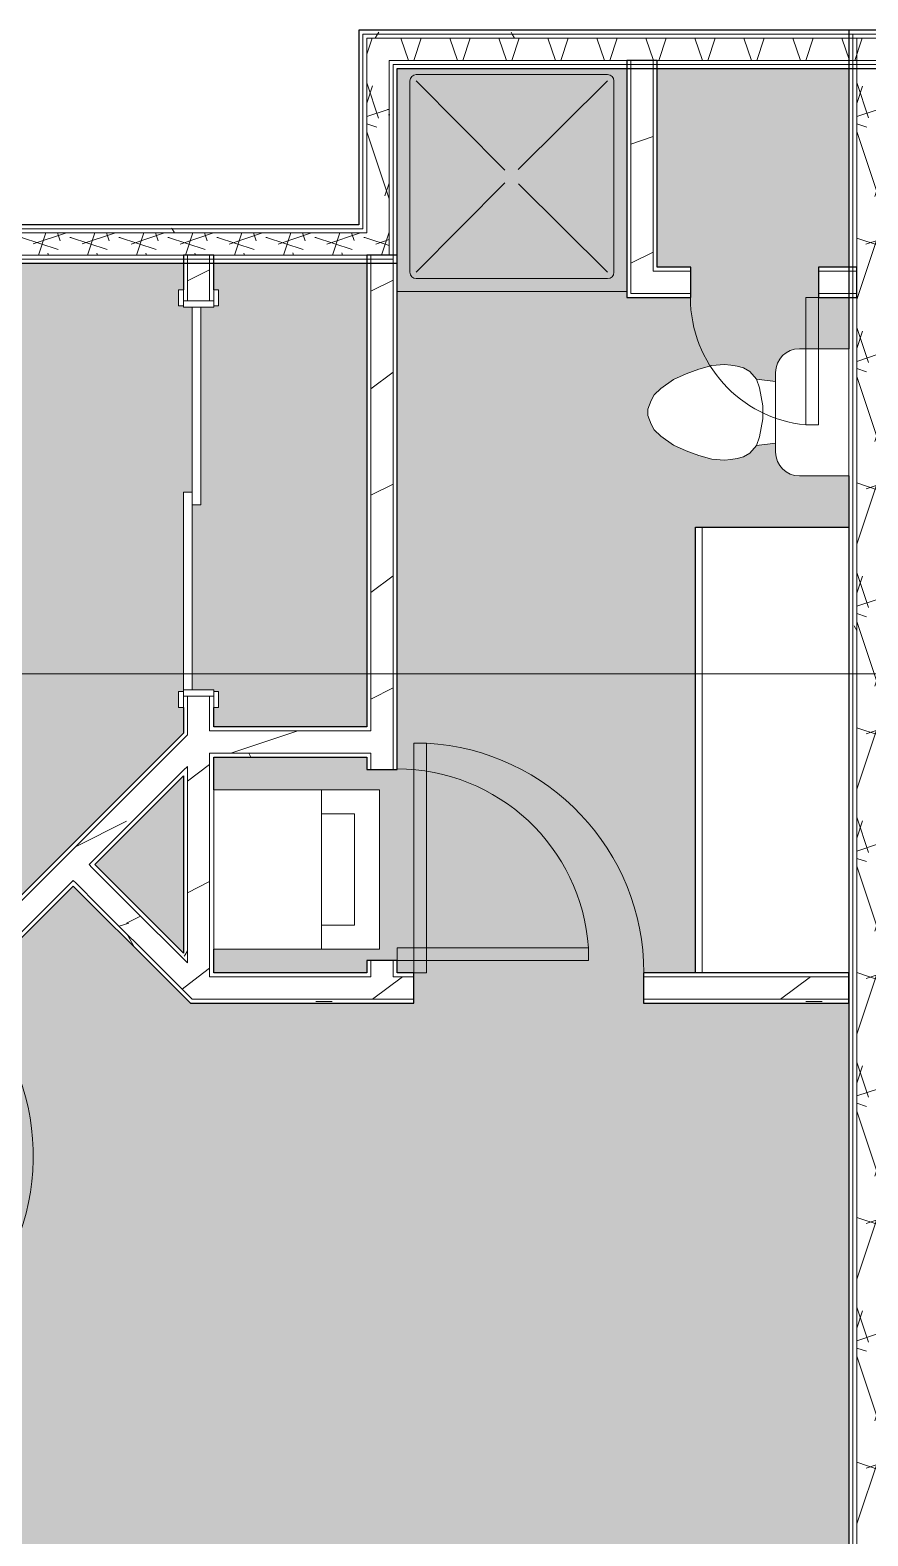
# Model space of a CAD drawing. Header units: inches. Extents: x -4830 to -235, y 9551 to 12852.
# Drawn here: x -3470 to -3338.7, y 10146 to 10382.1 of the extents above; entities that cross this region are included whole.
import ezdxf

# ---------------------------------------------------------------- set-up
doc = ezdxf.new("R2010")
doc.units = ezdxf.units.IN
doc.header["$MEASUREMENT"] = 0
for name, color, linetype, lineweight in [('0-1', 7, 'Continuous', 5), ('0-2', 7, 'Continuous', 9), ('A-AREA-PATT-2', 254, 'Continuous', 9), ('A-DOOR-1', 7, 'Continuous', 9), ('A-DOOR-2', 50, 'Continuous', 13), ('A-DOOR-FRAM-1', 50, 'Continuous', 13), ('A-WALL-1', 250, 'Continuous', 25), ('A-WALL-2', 7, 'Continuous', 9), ('A-WALL-PATT-1', 7, 'Continuous', 9), ('A-WALL-PATT-2', 8, 'Continuous', 9), ('A-WALL-PATT-3', 253, 'Continuous', 9), ('G-ANNO-SYMB-2', 111, 'Continuous', 9), ('I-WALL-1', 250, 'Continuous', 25), ('P-SANR-FIXT-1', 7, 'Continuous', 9), ('Q-CASE-1', 250, 'Continuous', 25), ('Q-CASE-2', 7, 'Continuous', 9)]:
    doc.layers.add(name, color=color, linetype=linetype, lineweight=lineweight)
pattern_1 = [(0, (0, 0), (61.44, 15.36), [2.534, -43.546, 2.534, -43.546, -245.76]), (0, (0, 0), (61.44, 15.36), [-92.16, 2.534, -89.626, 2.534, -43.546, -107.52]), (0, (0, 0), (61.44, 15.36), [-230.4, 2.534, -28.186, 2.534, -74.266]), (120, (23.04, 7.68), (-44.02215, 45.5286), [2.534, -43.546, 2.534, -43.546, -245.76]), (120, (23.04, 7.68), (-44.02215, 45.5286), [-92.16, 2.534, -89.626, 2.534, -43.546, -107.52]), (120, (23.04, 7.68), (-44.02215, 45.5286), [-230.4, 2.534, -28.186, 2.534, -74.266]), (240, (30.72, 38.4), (-17.41785, -60.8886), [2.534, -43.546, 2.534, -43.546, -245.76]), (240, (30.72, 38.4), (-17.41785, -60.8886), [-92.16, 2.534, -89.626, 2.534, -43.546, -107.52]), (240, (30.72, 38.4), (-17.41785, -60.8886), [-230.4, 2.534, -28.186, 2.534, -74.266])]
pattern_2 = [(216.87, (12.795, 31.987), (95.9612857, 63.9749714), [15.994, -143.942]), (206.565, (31.987, 22.391), (-31.986981, -31.986924), [35.763, -35.763]), (198.435, (31.987, 6.397), (-63.974746, -31.987128), [20.231, -80.922])]
pattern_3 = [(161.57, (0.96, 0.96), (-7.6802237, -0.0009796), [0, -54.643, 6.067, 0]), (18.43, (-0.96, 0.96), (-7.6802237, 0.0009796), [0, -54.643, 6.067, 0]), (108.43, (0.96, 0.96), (3.8382953, -19.2013653), [18.211, -42.499]), (71.57, (-0.96, 0.96), (3.8382953, 19.2013653), [18.211, -42.499])]

# ---------------------------------------------------------------- blocks, each defined once
blk = doc.blocks.new('Single-Flush - 36_ x 84_-1372824-FLOOR PLAN - 3RD FLOOR')
at = {"layer": 'A-DOOR-1'}
blk.add_arc((18, -2.38), 36.07, 180, 266.8211, dxfattribs=at)
at = {"layer": 'A-DOOR-2'}
for p, q in [((16, -2.38), (16, -38.39)), ((18, -2.38), (16, -2.38)), ((18, -2.38), (18, -38.39)), ((18, -38.39), (16, -38.39))]:
    blk.add_line(p, q, dxfattribs=at)
blk = doc.blocks.new('Toilet-Domestic-3D - Toilet-Domestic-3D-1372870-FLOOR PLAN - 3RD FLOOR')
at = {"layer": 'P-SANR-FIXT-1'}
for p, q in [((-1.87, 11.5), (-0.5, 12)), ((-0.5, 12), (0.5, 12)), ((0.5, 12), (1.87, 11.5)), ((-5.13, 8), (-3.74, 10)), ((-3.74, 10), (-2.74, 11)), ((-2.74, 11), (-1.87, 11.5)), ((1.87, 11.5), (2.74, 11)), ((2.74, 11), (3.74, 10)), ((3.74, 10), (5.13, 8)), ((-6.06, 6), (-5.13, 8)), ((5.13, 8), (6.06, 6)), ((-6.79, 4), (-6.06, 6)), ((6.06, 6), (6.79, 4)), ((-7.33, 1.99), (-6.79, 4)), ((6.79, 4), (7.33, 1.99)), ((-7.5, 0), (-7.33, 1.99)), ((7.33, 1.99), (7.5, 0)), ((-7.41, -1), (-7.5, 0)), ((-7.24, -2), (-7.41, -1)), ((-6.97, -3), (-7.24, -2)), ((7.24, -2), (6.97, -3)), ((7.41, -1), (7.24, -2)), ((7.5, 0), (7.41, -1)), ((-6.4, -4), (-6.97, -3)), ((-5.21, -5), (-6.4, -4)), ((6.4, -4), (5.21, -5)), ((6.97, -3), (6.4, -4)), ((-3.84, -5.5), (-5.21, -5)), ((-4.86, -8.02), (-5.21, -5)), ((-1, -6), (-3.84, -5.5)), ((1, -6), (-1, -6)), ((3.84, -5.5), (1, -6)), ((5.21, -5), (3.84, -5.5)), ((4.86, -8.02), (5.21, -5)), ((6.25, -8.02), (-6.25, -8.02)), ((-9.98, -11.75), (-9.98, -19.48)), ((9.98, -19.48), (9.98, -11.75)), ((-9.98, -19.48), (9.98, -19.48))]:
    blk.add_line(p, q, dxfattribs=at)
for centre, start, end in [((-6.25, -11.75), 90, 180), ((6.25, -11.75), 0, 90)]:
    blk.add_arc(centre, 3.73, start, end, dxfattribs=at)
blk = doc.blocks.new('OD_CW_Base Cabinet - OD_CW_Base Cabinet-1869393-FLOOR PLAN - 3RD FLOOR')
at = {"layer": 'Q-CASE-1'}
for p, q in [((0.74, -24), (0.74, 0)), ((0.74, 0), (70.66, 0)), ((70.66, 0), (70.66, -24)), ((70.66, -24), (0.74, -24))]:
    blk.add_line(p, q, dxfattribs=at)
at = {"layer": 'Q-CASE-2'}
for p, q in [((0.74, -1), (0.74, 0)), ((0.74, 0), (70.66, 0)), ((70.66, -1), (0.74, -1)), ((0.74, -24), (0.74, -1)), ((0.74, -1), (70.66, -1)), ((70.66, 0), (70.66, -1)), ((70.66, -1), (70.66, -24)), ((70.66, -24), (0.74, -24))]:
    blk.add_line(p, q, dxfattribs=at)
blk = doc.blocks.new('Shower Base-3D - 36_ x 36_-1586087-FLOOR PLAN - 3RD FLOOR')
at = {"layer": 'P-SANR-FIXT-1'}
for p, q in [((-16, -15), (-16, 15)), ((-15, 16), (15, 16)), ((-1.12, 1), (-15, 15)), ((0.97, 1.14), (15, 15)), ((16, 15), (16, -15)), ((-1.13, -0.98), (-15, -15)), ((1.01, -1.11), (15, -15)), ((15, -16), (-15, -16)), ((-18, -18), (18, -18))]:
    blk.add_line(p, q, dxfattribs=at)
for centre, start, end in [((-15, 15), 90, 180), ((15, 15), 360, 90), ((-15, -15), 180, 270), ((15, -15), 270, 0)]:
    blk.add_arc(centre, 1, start, end, dxfattribs=at)
blk = doc.blocks.new('Single-Flush - CLOSET-1720256-FLOOR PLAN - 3RD FLOOR')
at = {"layer": 'A-DOOR-1'}
blk.add_arc((10, -2.38), 20.07, 180, 264.2799, dxfattribs=at)
at = {"layer": 'A-DOOR-2'}
for p, q in [((8, -2.38), (8, -22.34)), ((10, -2.38), (8, -2.38)), ((10, -2.38), (10, -22.34)), ((10, -22.34), (8, -22.34))]:
    blk.add_line(p, q, dxfattribs=at)
blk = doc.blocks.new('Stacked Washer and Dryer - 26_x25_ - Private-1352637-FLOOR PLAN - 3RD FLOOR')
at = {"layer": 'P-SANR-FIXT-1'}
for p, q in [((0, 12.5), (26, 12.5)), ((0, 12.5), (0, -12.5)), ((16.90625, 12.5), (16.90625, -12.5)), ((26, 12.5), (26, -12.5)), ((16.90625, 8.75), (22.09375, 8.75)), ((22.09375, 8.75), (22.09375, -8.75)), ((22.09375, -8.75), (16.90625, -8.75)), ((26, -12.5), (0, -12.5))]:
    blk.add_line(p, q, dxfattribs=at)
blk = doc.blocks.new('Single-Flush - 36_ x 84_-1372839-FLOOR PLAN - 3RD FLOOR')
at = {"layer": 'A-DOOR-1'}
blk.add_arc((18, 2.37), 36.07, 93.1789, 180, dxfattribs=at)
at = {"layer": 'A-DOOR-2'}
for p, q in [((16, 2.37), (16, 38.39)), ((18, 38.39), (16, 38.39)), ((18, 2.37), (18, 38.39)), ((18, 2.37), (16, 2.37))]:
    blk.add_line(p, q, dxfattribs=at)
blk = doc.blocks.new('FOLDING_SLIDING CLOSET - 60_ x 80_-1372877-FLOOR PLAN - 3RD FLOOR')
at = {"layer": 'A-DOOR-1'}
for p, q in [((-30.25, 3), (-32.75, 3)), ((-32.75, 3), (-32.75, 2.25)), ((-30.25, 2.25), (-30.25, 3)), ((32.75, 3), (30.25, 3)), ((30.25, 3), (30.25, 2.25)), ((32.75, 2.25), (32.75, 3)), ((-32.75, 2.25), (-30.25, 2.25)), ((30.25, 2.25), (32.75, 2.25)), ((-30.25, -2.5), (-32.75, -2.5)), ((-32.75, -2.5), (-32.75, -3.25)), ((-32.75, -3.25), (-30.25, -3.25)), ((-30.25, -3.25), (-30.25, -2.5)), ((32.75, -2.5), (30.25, -2.5)), ((30.25, -2.5), (30.25, -3.25)), ((30.25, -3.25), (32.75, -3.25)), ((32.75, -3.25), (32.75, -2.5))]:
    blk.add_line(p, q, dxfattribs=at)
at = {"layer": 'A-DOOR-2'}
for p, q in [((1, 2.25), (-30, 2.25)), ((-30, 2.25), (-30, 0.87)), ((-30, 0.87), (1, 0.87)), ((30, 0.87), (-1, 0.87)), ((-1, 0.87), (-1, -0.5)), ((1, 0.87), (1, 2.25)), ((30, -0.5), (30, 0.87)), ((-1, -0.5), (30, -0.5))]:
    blk.add_line(p, q, dxfattribs=at)
at = {"layer": 'A-DOOR-FRAM-1'}
for p, q in [((-30, 2.25), (-31, 2.25)), ((-31, 2.25), (-31, -2.5)), ((-30, -2.5), (-30, 2.25)), ((30, 2.25), (30, -2.5)), ((31, 2.25), (30, 2.25)), ((31, -2.5), (31, 2.25)), ((-31, -2.5), (-30, -2.5)), ((30, -2.5), (31, -2.5))]:
    blk.add_line(p, q, dxfattribs=at)
blk = doc.blocks.new('Single-Flush - 30_ x 84_-1372884-FLOOR PLAN - 3RD FLOOR')
at = {"layer": 'A-DOOR-1'}
blk.add_arc((15, 2.375), 30.067, 93.81407, 180, dxfattribs=at)
at = {"layer": 'A-DOOR-2'}
for p, q in [((13, 2.375), (13, 32.375)), ((15, 32.375), (13, 32.375)), ((15, 2.375), (15, 32.375)), ((15, 2.375), (13, 2.375))]:
    blk.add_line(p, q, dxfattribs=at)
blk = doc.blocks.new('CTR - 1st Phase - Unit Layouts_rvt-1-FLOOR PLAN - 3RD FLOOR')
at = {"layer": 'A-WALL-PATT-1'}
h = blk.add_hatch(dxfattribs=at)
h.set_pattern_fill('FP_1', color=256, style=0, pattern_type=2)
h.set_pattern_definition(pattern_1)
h.paths.add_polyline_path([(-3445.4, 10236.73), (-3445.4, 10266.66), (-3446.02, 10266.04), (-3446.02, 10237.35)], flags=0)
h.paths.add_polyline_path([(-3446.02, 10270.99), (-3445.4, 10271.61), (-3445.4, 10277.66), (-3446.02, 10277.66), (-3446.02, 10271.61)], flags=0)
h.paths.add_polyline_path([(-3446.02, 10339.66), (-3445.4, 10339.66), (-3445.4, 10345.59), (-3446.02, 10345.59), (-3446.02, 10341.41)], flags=0)
h = blk.add_hatch(dxfattribs=at)
h.set_pattern_fill('FP_1', color=256, style=0, pattern_type=2)
h.set_pattern_definition(pattern_1)
h.paths.add_polyline_path([(-3529.91, 10187.1), (-3508.54, 10208.48), (-3508.98, 10208.92), (-3529.91, 10187.98), (-3529.91, 10187.36)], flags=0)
h.paths.add_polyline_path([(-3483.08, 10233.93), (-3446.02, 10270.99), (-3446.02, 10271.87), (-3483.52, 10234.37)], flags=0)
h = blk.add_hatch(dxfattribs=at)
h.set_pattern_fill('FP_1', color=256, style=0, pattern_type=2)
h.set_pattern_definition(pattern_1)
h.paths.add_polyline_path([(-3425.06, 10268.11), (-3417.27, 10268.11), (-3417.27, 10268.73), (-3441.27, 10268.73), (-3441.27, 10268.11), (-3434.77, 10268.11)], flags=0)
h = blk.add_hatch(dxfattribs=at)
h.set_pattern_fill('FP_1', color=256, style=0, pattern_type=2)
h.set_pattern_definition(pattern_1)
h.paths.add_polyline_path([(-3445.4, 10235.84), (-3445.4, 10236.73), (-3459.92, 10251.25), (-3460.37, 10250.81), (-3446.28, 10236.73)], flags=0)
h = blk.add_hatch(dxfattribs=at)
h.set_pattern_fill('FP_1', color=256, style=0, pattern_type=2)
h.set_pattern_definition(pattern_1)
h.paths.add_polyline_path([(-3445.4, 10230.15), (-3444.65, 10230.15), (-3462.84, 10248.34), (-3463.28, 10247.89), (-3445.53, 10230.15)], flags=0)
h = blk.add_hatch(dxfattribs=at)
h.set_pattern_fill('FP_1', color=256, style=0, pattern_type=2)
h.set_pattern_definition(pattern_1)
h.paths.add_polyline_path([(-3415.27, 10229.52), (-3409.9, 10229.52), (-3409.9, 10230.15), (-3445.53, 10230.15), (-3444.91, 10229.52), (-3416.65, 10229.52)], flags=0)
h.paths.add_polyline_path([(-3373.9, 10229.52), (-3341.72, 10229.52), (-3341.72, 10230.15), (-3373.9, 10230.15)], flags=0)
at = {"layer": 'A-WALL-PATT-2'}
h = blk.add_hatch(dxfattribs=at)
h.set_pattern_fill('FP_2', color=256, style=0, pattern_type=2)
h.set_pattern_definition(pattern_2)
h.paths.add_polyline_path([(-3372.4, 10344.31), (-3372.4, 10377.39), (-3375.9, 10377.39), (-3375.9, 10344.31)], flags=0)
h = blk.add_hatch(dxfattribs=at)
h.set_pattern_fill('FP_2', color=256, style=0, pattern_type=2)
h.set_pattern_definition(pattern_2)
h.paths.add_polyline_path([(-3445.4, 10233.65), (-3441.9, 10233.65), (-3441.9, 10277.66), (-3445.4, 10277.66), (-3445.4, 10234.27)], flags=0)
h.paths.add_polyline_path([(-3445.4, 10339.66), (-3441.9, 10339.66), (-3441.9, 10345.59), (-3445.4, 10345.59)], flags=0)
h = blk.add_hatch(dxfattribs=at)
h.set_pattern_fill('FP_2', color=256, style=0, pattern_type=2)
h.set_pattern_definition(pattern_2)
h.paths.add_polyline_path([(-3416.65, 10233.65), (-3413.15, 10233.65), (-3413.15, 10236.19), (-3416.65, 10236.19), (-3416.65, 10234.27)], flags=0)
h.paths.add_polyline_path([(-3413.15, 10266.19), (-3413.15, 10346.83), (-3416.65, 10346.83), (-3416.65, 10266.19), (-3415.27, 10266.19)], flags=0)
h = blk.add_hatch(dxfattribs=at)
h.set_pattern_fill('FP_2', color=256, style=0, pattern_type=2)
h.set_pattern_definition(pattern_2)
h.paths.add_polyline_path([(-3526.41, 10185.65), (-3506.06, 10206), (-3508.54, 10208.48), (-3526.41, 10190.6), (-3526.41, 10186.28)], flags=0)
h.paths.add_polyline_path([(-3480.6, 10231.46), (-3445.4, 10266.7), (-3445.4, 10271.61), (-3483.08, 10233.93)], flags=0)
h = blk.add_hatch(dxfattribs=at)
h.set_pattern_fill('FP_2', color=256, style=0, pattern_type=2)
h.set_pattern_definition(pattern_2)
h.paths.add_polyline_path([(-3434.77, 10268.73), (-3416.65, 10268.73), (-3416.65, 10272.23), (-3441.9, 10272.23), (-3441.9, 10268.73), (-3436.68, 10268.73)], flags=0)
h = blk.add_hatch(dxfattribs=at)
h.set_pattern_fill('FP_2', color=256, style=0, pattern_type=2)
h.set_pattern_definition(pattern_2)
h.paths.add_polyline_path([(-3445.4, 10233.65), (-3445.4, 10235.84), (-3460.81, 10251.25), (-3463.28, 10248.78), (-3448.15, 10233.65), (-3445.53, 10233.65)], flags=0)
h = blk.add_hatch(dxfattribs=at)
h.set_pattern_fill('FP_2', color=256, style=0, pattern_type=2)
h.set_pattern_definition(pattern_2)
h.paths.add_polyline_path([(-3434.77, 10230.15), (-3409.9, 10230.15), (-3409.9, 10233.65), (-3448.15, 10233.65), (-3444.65, 10230.15), (-3441.27, 10230.15)], flags=0)
h.paths.add_polyline_path([(-3364.72, 10230.15), (-3341.72, 10230.15), (-3341.72, 10233.65), (-3373.9, 10233.65), (-3373.9, 10230.15)], flags=0)
at = {"layer": 'A-WALL-1'}
for p, q in [((-3376.52, 10377.39), (-3376.52, 10344.94)), ((-3371.77, 10377.39), (-3376.52, 10377.39)), ((-3371.77, 10344.94), (-3371.77, 10377.39)), ((-3446.02, 10346.84), (-3446.02, 10341.41)), ((-3441.27, 10346.84), (-3446.02, 10346.84)), ((-3441.27, 10341.41), (-3441.27, 10346.84)), ((-3412.52, 10346.83), (-3417.27, 10346.83)), ((-3417.27, 10346.83), (-3417.27, 10272.86)), ((-3412.52, 10266.19), (-3412.52, 10346.83)), ((-3376.52, 10344.94), (-3376.52, 10340.81)), ((-3366.47, 10344.94), (-3371.77, 10344.94)), ((-3366.47, 10340.19), (-3366.47, 10344.94)), ((-3340.47, 10344.94), (-3346.47, 10344.94)), ((-3346.47, 10344.94), (-3346.47, 10340.19)), ((-3340.47, 10340.19), (-3340.47, 10344.94)), ((-3376.52, 10340.81), (-3376.52, 10340.19)), ((-3376.52, 10340.19), (-3366.47, 10340.19)), ((-3346.47, 10340.19), (-3340.47, 10340.19)), ((-3446.02, 10275.91), (-3446.02, 10271.87)), ((-3441.27, 10272.86), (-3441.27, 10275.91)), ((-3446.02, 10271.87), (-3483.52, 10234.37)), ((-3417.27, 10272.86), (-3441.27, 10272.86)), ((-3441.27, 10268.11), (-3417.27, 10268.11)), ((-3441.27, 10262.98), (-3441.27, 10268.11)), ((-3417.27, 10268.11), (-3417.27, 10266.19)), ((-3459.92, 10251.25), (-3446.02, 10265.15)), ((-3446.02, 10265.15), (-3446.02, 10237.35)), ((-3417.27, 10266.19), (-3412.52, 10266.19)), ((-3446.02, 10237.35), (-3459.92, 10251.25)), ((-3480.16, 10231.02), (-3463.28, 10247.89)), ((-3463.28, 10247.89), (-3449.66, 10234.27)), ((-3441.27, 10234.27), (-3441.27, 10237.98)), ((-3412.52, 10236.19), (-3417.27, 10236.19)), ((-3417.27, 10236.19), (-3417.27, 10234.27)), ((-3412.52, 10234.27), (-3412.52, 10236.19)), ((-3449.66, 10234.27), (-3445.53, 10230.15)), ((-3417.27, 10234.27), (-3441.27, 10234.27)), ((-3409.9, 10234.27), (-3412.52, 10234.27)), ((-3409.9, 10229.52), (-3409.9, 10234.27)), ((-3365.72, 10234.27), (-3373.9, 10234.27)), ((-3373.9, 10234.27), (-3373.9, 10229.52)), ((-3341.72, 10229.52), (-3341.72, 10234.27)), ((-3445.53, 10230.15), (-3444.91, 10229.52)), ((-3444.91, 10229.52), (-3409.9, 10229.52)), ((-3373.9, 10229.52), (-3341.72, 10229.52))]:
    blk.add_line(p, q, dxfattribs=at)
at = {"layer": 'A-WALL-2'}
for p, q in [((-3375.9, 10344.94), (-3375.9, 10377.39)), ((-3372.4, 10344.94), (-3372.4, 10377.39)), ((-3445.4, 10339.66), (-3445.4, 10346.84)), ((-3441.9, 10339.66), (-3441.9, 10346.84)), ((-3416.65, 10346.83), (-3416.65, 10272.23)), ((-3413.15, 10346.83), (-3413.15, 10266.19)), ((-3375.9, 10344.31), (-3375.9, 10344.94)), ((-3372.4, 10344.31), (-3372.4, 10344.94)), ((-3375.9, 10340.81), (-3375.9, 10344.31)), ((-3366.47, 10344.31), (-3372.4, 10344.31)), ((-3340.47, 10344.31), (-3346.47, 10344.31)), ((-3366.47, 10340.81), (-3375.9, 10340.81)), ((-3340.47, 10340.81), (-3346.47, 10340.81)), ((-3445.4, 10271.61), (-3445.4, 10277.66)), ((-3441.9, 10272.23), (-3441.9, 10277.66)), ((-3445.4, 10271.61), (-3446.02, 10270.99)), ((-3441.27, 10272.23), (-3441.9, 10272.23)), ((-3441.27, 10272.23), (-3417.27, 10272.23)), ((-3417.27, 10272.23), (-3416.65, 10272.23)), ((-3446.02, 10270.99), (-3483.08, 10233.93)), ((-3445.4, 10266.66), (-3446.02, 10266.04)), ((-3445.4, 10236.73), (-3445.4, 10266.66)), ((-3441.27, 10268.73), (-3441.9, 10268.73)), ((-3441.9, 10234.27), (-3441.9, 10268.73)), ((-3441.27, 10268.73), (-3417.27, 10268.73)), ((-3417.27, 10268.73), (-3416.65, 10268.73)), ((-3416.65, 10268.73), (-3416.65, 10266.19)), ((-3446.02, 10266.04), (-3460.81, 10251.25)), ((-3460.81, 10251.25), (-3460.37, 10250.81)), ((-3460.37, 10250.81), (-3454.36, 10244.8)), ((-3463.28, 10248.78), (-3480.6, 10231.46)), ((-3463.28, 10248.78), (-3462.84, 10248.34)), ((-3462.84, 10248.34), (-3459.31, 10244.8)), ((-3459.31, 10244.8), (-3448.78, 10234.27)), ((-3454.36, 10244.8), (-3445.4, 10235.84)), ((-3445.4, 10235.84), (-3445.4, 10236.73)), ((-3416.65, 10236.19), (-3416.65, 10234.27)), ((-3413.15, 10236.19), (-3413.15, 10234.27)), ((-3448.15, 10233.65), (-3448.78, 10234.27)), ((-3444.65, 10230.15), (-3448.15, 10233.65)), ((-3441.9, 10233.65), (-3441.9, 10234.27)), ((-3441.9, 10233.65), (-3416.65, 10233.65)), ((-3416.65, 10233.65), (-3416.65, 10234.27)), ((-3413.15, 10233.65), (-3413.15, 10234.27)), ((-3413.15, 10233.65), (-3409.9, 10233.65)), ((-3373.9, 10233.65), (-3341.72, 10233.65)), ((-3444.65, 10230.15), (-3409.9, 10230.15)), ((-3373.9, 10230.15), (-3341.72, 10230.15))]:
    blk.add_line(p, q, dxfattribs=at)
at = {"layer": '0-2'}
for name, p in [('Shower Base-3D - 36_ x 36_-1586087-FLOOR PLAN - 3RD FLOOR', (-3394.52, 10359.16)), ('Single-Flush - CLOSET-1720256-FLOOR PLAN - 3RD FLOOR', (-3356.47, 10342.56)), ('Stacked Washer and Dryer - 26_x25_ - Private-1352637-FLOOR PLAN - 3RD FLOOR', (-3441.27, 10250.48))]:
    blk.add_blockref(name, p, dxfattribs=at)
for name, p, rotation in [('FOLDING_SLIDING CLOSET - 60_ x 80_-1372877-FLOOR PLAN - 3RD FLOOR', (-3443.77, 10308.66), 90.00000000000006), ('Toilet-Domestic-3D - Toilet-Domestic-3D-1372870-FLOOR PLAN - 3RD FLOOR', (-3361.2, 10322.19), 90.00000000000469), ('OD_CW_Base Cabinet - OD_CW_Base Cabinet-1869393-FLOOR PLAN - 3RD FLOOR', (-3365.72, 10233.53), 89.9999999999929), ('Single-Flush - 36_ x 84_-1372824-FLOOR PLAN - 3RD FLOOR', (-3391.9, 10231.9), 180), ('Single-Flush - 30_ x 84_-1372884-FLOOR PLAN - 3RD FLOOR', (-3414.9, 10251.19), 269.9999999999993), ('Single-Flush - 36_ x 84_-1372839-FLOOR PLAN - 3RD FLOOR', (-3494.57, 10219.97), 225.000000000005)]:
    blk.add_blockref(name, p, dxfattribs=dict(at, rotation=rotation))
blk = doc.blocks.new('CTR - 1st Phase - Common Walls_rvt-1-FLOOR PLAN - 3RD FLOOR')
at = {"layer": 'A-AREA-PATT-2'}
h = blk.add_hatch(color=256, dxfattribs=at)
h.paths.add_polyline_path([(-3488.23, 9984.63), (-3484.91, 9984.63), (-3484.91, 9985.19), (-3482.91, 9985.19), (-3482.91, 9989.06), (-3482.54, 9989.06), (-3482.54, 9985.69), (-3444.51, 9985.69), (-3444.51, 9989.06), (-3405.74, 9989.06), (-3405.74, 9985.69), (-3367.71, 9985.69), (-3367.71, 9989.06), (-3341.72, 9989.06), (-3341.72, 10229.52), (-3373.9, 10229.52), (-3373.9, 10234.27), (-3365.72, 10234.27), (-3365.72, 10304.19), (-3341.72, 10304.19), (-3341.72, 10312.21), (-3349.45, 10312.21), (-3350.41, 10312.34), (-3351.31, 10312.71), (-3352.08, 10313.3), (-3352.68, 10314.08), (-3353.05, 10314.97), (-3353.18, 10315.94), (-3353.18, 10317.33), (-3356.2, 10316.98), (-3357.2, 10315.79), (-3358.2, 10315.22), (-3359.71, 10314.86), (-3361.2, 10314.69), (-3363.19, 10314.86), (-3365.72, 10315.59), (-3367.2, 10316.13), (-3369.2, 10317.06), (-3371.2, 10318.45), (-3372.2, 10319.45), (-3372.8, 10320.6), (-3373.2, 10321.69), (-3373.2, 10322.69), (-3372.7, 10324.06), (-3372.2, 10324.93), (-3371.2, 10325.93), (-3369.2, 10327.32), (-3367.2, 10328.25), (-3365.2, 10328.98), (-3363.19, 10329.51), (-3361.2, 10329.69), (-3359.71, 10329.51), (-3359.2, 10329.42), (-3358.2, 10329.16), (-3357.2, 10328.59), (-3356.2, 10327.4), (-3353.18, 10327.05), (-3353.18, 10328.44), (-3353.05, 10329.4), (-3352.68, 10330.3), (-3352.08, 10331.07), (-3351.31, 10331.67), (-3350.41, 10332.04), (-3349.45, 10332.16), (-3341.72, 10332.16), (-3341.72, 10340.19), (-3346.47, 10340.19), (-3346.47, 10344.94), (-3341.72, 10344.94), (-3341.72, 10376.14), (-3371.77, 10376.14), (-3371.77, 10344.94), (-3366.47, 10344.94), (-3366.47, 10340.19), (-3376.52, 10340.19), (-3376.52, 10376.14), (-3412.52, 10376.14), (-3412.52, 10266.19), (-3417.27, 10266.19), (-3417.27, 10268.11), (-3441.27, 10268.11), (-3441.27, 10262.98), (-3415.27, 10262.98), (-3415.27, 10237.98), (-3441.27, 10237.98), (-3441.27, 10234.27), (-3417.27, 10234.27), (-3417.27, 10236.19), (-3412.52, 10236.19), (-3412.52, 10234.27), (-3409.9, 10234.27), (-3409.9, 10229.52), (-3444.91, 10229.52), (-3463.28, 10247.89), (-3480.16, 10231.02), (-3483.52, 10234.37), (-3446.02, 10271.87), (-3446.02, 10275.91), (-3446.77, 10275.91), (-3446.77, 10278.41), (-3446.02, 10278.41), (-3446.02, 10309.66), (-3444.65, 10309.66), (-3444.65, 10338.66), (-3446.02, 10338.66), (-3446.02, 10338.91), (-3446.77, 10338.91), (-3446.77, 10341.41), (-3446.02, 10341.41), (-3446.02, 10345.59), (-3499.55, 10345.59), (-3499.55, 10330.06), (-3499.45, 10330.06), (-3499.45, 10325.31), (-3499.55, 10325.31), (-3499.55, 10304.01), (-3502.31, 10301.25), (-3505.67, 10304.61), (-3504.3, 10305.98), (-3504.3, 10325.31), (-3504.49, 10325.31), (-3504.49, 10330.06), (-3504.3, 10330.06), (-3504.3, 10345.59), (-3524.5, 10345.59), (-3524.5, 10325.31), (-3529.25, 10325.31), (-3529.25, 10345.59), (-3535.28, 10345.59), (-3535.28, 10338.16), (-3535.4, 10337.2), (-3535.78, 10336.3), (-3536.37, 10335.53), (-3537.14, 10334.94), (-3538.04, 10334.56), (-3539.63, 10334.44), (-3540.39, 10334.44), (-3540.04, 10331.41), (-3538.85, 10330.41), (-3538.28, 10329.41), (-3537.93, 10327.9), (-3537.75, 10326.41), (-3537.93, 10324.42), (-3538.46, 10322.41), (-3539.47, 10319.82), (-3540.35, 10318.08), (-3541.51, 10316.41), (-3542.51, 10315.41), (-3543.38, 10314.91), (-3544.75, 10314.41), (-3545.75, 10314.41), (-3547.13, 10314.91), (-3547.99, 10315.41), (-3548.99, 10316.41), (-3550.38, 10318.41), (-3551.38, 10320.6), (-3552.04, 10322.41), (-3552.58, 10324.42), (-3552.75, 10326.41), (-3552.58, 10327.9), (-3552.49, 10328.41), (-3552.22, 10329.41), (-3551.65, 10330.41), (-3550.46, 10331.41), (-3550.11, 10334.44), (-3551.5, 10334.44), (-3552.47, 10334.56), (-3553.37, 10334.94), (-3554.14, 10335.53), (-3554.73, 10336.3), (-3555.1, 10337.2), (-3555.23, 10338.16), (-3555.23, 10345.59), (-3563.25, 10345.59), (-3563.25, 10321.59), (-3629.08, 10321.59), (-3629.08, 10285.59), (-3659.08, 10285.59), (-3659.08, 10284.11), (-3623.7, 10284.11), (-3623.7, 10283.24), (-3659.7, 10283.23), (-3659.7, 10280.24), (-3623.7, 10280.24), (-3623.7, 10279.36), (-3659.08, 10279.36), (-3659.08, 10276.74), (-3663.83, 10276.74), (-3663.83, 10345.59), (-3709.91, 10345.59), (-3709.91, 10265.59), (-3787.91, 10265.59), (-3787.91, 10345.59), (-3851.85, 10345.59), (-3851.85, 10319.41), (-3855.22, 10319.41), (-3855.22, 10281.39), (-3851.85, 10281.39), (-3851.85, 10281.01), (-3855.22, 10281.01), (-3855.22, 10242.99), (-3851.85, 10242.98), (-3851.85, 10212.34), (-3703.45, 10212.34), (-3703.45, 10207.59), (-3851.85, 10207.59), (-3851.85, 10204.21), (-3855.22, 10204.21), (-3855.22, 10166.19), (-3851.85, 10166.19), (-3851.85, 10165.81), (-3855.22, 10165.81), (-3855.22, 10127.79), (-3851.85, 10127.79), (-3851.85, 10089.2), (-3853.72, 10089.2), (-3853.72, 10087.89), (-3856.47, 10087.89), (-3856.47, 10087.11), (-3853.72, 10087.11), (-3853.72, 9987.19), (-3751.71, 9987.19), (-3751.71, 9989.06), (-3712.75, 9989.06), (-3712.75, 9985.69), (-3674.72, 9985.69), (-3674.72, 9989.06), (-3674.54, 9989.06), (-3674.54, 9985.69), (-3636.51, 9985.69), (-3636.51, 9989.06), (-3597.74, 9989.06), (-3597.74, 9985.69), (-3559.71, 9985.69), (-3559.71, 9989.06), (-3554.54, 9989.06), (-3554.54, 10123.84), (-3562.54, 10123.84), (-3562.54, 10159.59), (-3554.54, 10159.59), (-3554.54, 10164.34), (-3530.54, 10164.34), (-3530.54, 10187.36), (-3508.98, 10208.92), (-3505.62, 10205.56), (-3508.18, 10203), (-3487.57, 10182.39), (-3487.57, 10171.74), (-3486.82, 10171.74), (-3486.82, 10169.24), (-3487.57, 10169.24), (-3487.57, 10137.99), (-3488.95, 10137.99), (-3488.95, 10108.99), (-3487.57, 10108.99), (-3487.57, 10108.74), (-3486.82, 10108.74), (-3486.82, 10103.74), (-3487.57, 10103.74), (-3487.57, 10078.49), (-3488.95, 10078.49), (-3488.95, 10055.49), (-3487.57, 10055.49), (-3487.57, 10055.24), (-3486.82, 10055.24), (-3486.82, 10052.74), (-3487.57, 10052.74), (-3487.57, 9988.44), (-3492.32, 9988.44), (-3492.32, 10016.24), (-3493.95, 10016.24), (-3493.95, 10020.99), (-3492.32, 10020.99), (-3492.32, 10052.74), (-3493.07, 10052.74), (-3493.07, 10055.24), (-3492.32, 10055.24), (-3492.32, 10055.49), (-3490.32, 10055.49), (-3490.32, 10080.49), (-3488.95, 10080.49), (-3488.95, 10103.49), (-3492.32, 10103.49), (-3492.32, 10103.74), (-3493.07, 10103.74), (-3493.07, 10108.74), (-3492.32, 10108.74), (-3492.32, 10108.99), (-3490.32, 10108.99), (-3490.32, 10139.99), (-3488.95, 10139.99), (-3488.95, 10168.99), (-3492.32, 10168.99), (-3492.32, 10169.24), (-3493.07, 10169.24), (-3493.07, 10171.74), (-3492.32, 10171.74), (-3492.32, 10180.42), (-3511.54, 10199.64), (-3525.79, 10185.39), (-3525.79, 10020.99), (-3523.95, 10020.99), (-3523.95, 10016.24), (-3525.79, 10016.24), (-3525.79, 9989.06), (-3523.54, 9989.06), (-3523.54, 10013.31), (-3513.85, 10013.35), (-3513.79, 10013.81), (-3513.72, 10013.81), (-3513.72, 10013.31), (-3497.18, 10013.35), (-3497.1, 10013.81), (-3496.65, 10013.81), (-3496.65, 10013.31), (-3495.54, 10013.31), (-3495.54, 9988.06), (-3520.94, 9988.06), (-3520.94, 9985.19), (-3518.94, 9985.19), (-3518.94, 9984.63), (-3491.61, 9984.63)], flags=0)
h.paths.add_polyline_path([(-3728.01, 9990.92), (-3799.01, 9990.92), (-3799.01, 10007.04), (-3781.01, 10007.04), (-3781.01, 10003.04), (-3745.01, 10003.04), (-3745.01, 10007.04), (-3727.01, 10007.04), (-3727.01, 9990.92)], flags=0)
h.paths.add_polyline_path([(-3345.61, 9999.98), (-3361.45, 9999.98), (-3361.45, 10017.98), (-3343.45, 10017.98), (-3343.45, 9999.98)], flags=0)
h.paths.add_polyline_path([(-3846.56, 10003.99), (-3850.56, 10003.99), (-3850.56, 10051.99), (-3815.56, 10051.99), (-3815.56, 10045.99), (-3814.56, 10045.99), (-3814.56, 10009.99), (-3815.56, 10009.99), (-3815.56, 10003.99), (-3846.51, 10003.99)], flags=0)
h.paths.add_polyline_path([(-3342.95, 10021.98), (-3422.95, 10021.98), (-3422.95, 10099.98), (-3342.95, 10099.98), (-3342.95, 10057.48)], flags=0)
h.paths.add_polyline_path([(-3596.54, 10031.06), (-3632.54, 10031.06), (-3632.54, 10044.78), (-3641.31, 10044.78), (-3641.31, 10061.28), (-3632.54, 10061.28), (-3632.54, 10072.78), (-3641.31, 10072.78), (-3641.31, 10089.28), (-3632.54, 10089.28), (-3632.54, 10104), (-3641.31, 10104), (-3641.31, 10120.5), (-3632.54, 10120.5), (-3632.54, 10132), (-3641.31, 10132), (-3641.31, 10148.5), (-3632.54, 10148.5), (-3632.54, 10159.59), (-3596.54, 10159.59), (-3596.54, 10096.33), (-3594.3, 10096.27), (-3594.16, 10096.13), (-3594.14, 10095.23), (-3593.91, 10095.23), (-3593.91, 10092.61), (-3593.66, 10092.61), (-3593.66, 10092.02), (-3593.91, 10092.02), (-3593.91, 10091.43), (-3593.66, 10091.43), (-3593.66, 10090.84), (-3593.91, 10090.84), (-3593.91, 10090.25), (-3593.66, 10090.16), (-3593.66, 10089.66), (-3593.91, 10089.66), (-3593.91, 10089.07), (-3593.66, 10089.07), (-3593.66, 10088.48), (-3593.91, 10088.48), (-3593.91, 10078.99), (-3593.66, 10078.99), (-3593.66, 10077.28), (-3593.91, 10077.28), (-3593.91, 10073.42), (-3594.16, 10073.42), (-3594.16, 10072.52), (-3594.36, 10072.33), (-3596.54, 10072.33), (-3596.54, 10064.56)], flags=0)
h.paths.add_polyline_path([(-3751.71, 10055.32), (-3795.5, 10055.32), (-3795.5, 10056.32), (-3801.5, 10056.32), (-3801.5, 10091.32), (-3717.5, 10091.32), (-3717.5, 10056.32), (-3723.5, 10056.32), (-3723.5, 10055.32), (-3746.51, 10055.32)], flags=0)
h.paths.add_polyline_path([(-3343.45, 10101.91), (-3361.45, 10101.91), (-3361.45, 10119.91), (-3343.45, 10119.91), (-3343.45, 10115.77)], flags=0)
h.paths.add_polyline_path([(-3532.54, 10123.84), (-3530.54, 10123.84), (-3530.54, 10159.59), (-3532.54, 10159.59), (-3532.54, 10158.21)], flags=0)
h.paths.add_polyline_path([(-3571.41, 10207.59), (-3667.45, 10207.59), (-3667.45, 10212.34), (-3663.83, 10212.34), (-3663.83, 10240.74), (-3659.08, 10240.74), (-3659.08, 10212.34), (-3571.67, 10212.34), (-3522.5, 10261.51), (-3540.35, 10279.36), (-3589.7, 10279.36), (-3589.7, 10284.11), (-3538.39, 10284.11), (-3532.28, 10278), (-3531.13, 10279.15), (-3527.77, 10275.79), (-3528.92, 10274.64), (-3515.78, 10261.51), (-3569.7, 10207.59), (-3570.59, 10207.59)], flags=0)
h.paths.add_polyline_path([(-3446.02, 10237.35), (-3446.02, 10265.15), (-3459.92, 10251.25), (-3448.78, 10240.1)], flags=0)
h.paths.add_polyline_path([(-3425.06, 10272.86), (-3417.27, 10272.86), (-3417.27, 10345.59), (-3441.27, 10345.59), (-3441.27, 10341.41), (-3440.52, 10341.41), (-3440.52, 10338.91), (-3441.27, 10338.91), (-3441.27, 10338.66), (-3443.27, 10338.66), (-3443.27, 10307.66), (-3444.65, 10307.66), (-3444.65, 10278.66), (-3441.27, 10278.66), (-3441.27, 10278.41), (-3440.52, 10278.41), (-3440.52, 10275.91), (-3441.27, 10275.91), (-3441.27, 10272.86), (-3431.18, 10272.86)], flags=0)
h.paths.add_polyline_path([(-3687.91, 10327.09), (-3705.91, 10327.09), (-3705.91, 10345.09), (-3687.91, 10345.09)], flags=0)
h.paths.add_polyline_path([(-3789.84, 10327.09), (-3807.84, 10327.09), (-3807.84, 10345.09), (-3789.84, 10345.09), (-3789.84, 10344.89)], flags=0)
at = {"layer": 'A-WALL-PATT-1'}
h = blk.add_hatch(dxfattribs=at)
h.set_pattern_fill('FP_1', color=256, style=0, pattern_type=2)
h.set_pattern_definition(pattern_1)
h.paths.add_polyline_path([(-3341.1, 10381.51), (-3341.72, 10382.14), (-3418.52, 10382.14), (-3418.52, 10381.51), (-3341.72, 10381.51)], flags=0)
h = blk.add_hatch(dxfattribs=at)
h.set_pattern_fill('FP_1', color=256, style=0, pattern_type=2)
h.set_pattern_definition(pattern_1)
h.paths.add_polyline_path([(-3341.72, 10380.89), (-3340.47, 10380.89), (-3341.1, 10381.51), (-3417.9, 10381.51), (-3417.9, 10380.89), (-3354.82, 10380.89)], flags=0)
h = blk.add_hatch(dxfattribs=at)
h.set_pattern_fill('FP_1', color=256, style=0, pattern_type=2)
h.set_pattern_definition(pattern_1)
h.paths.add_polyline_path([(-3201.95, 10380.89), (-3201.95, 10381.51), (-3341.1, 10381.51), (-3340.47, 10380.89), (-3202.57, 10380.89)], flags=0)
h = blk.add_hatch(dxfattribs=at)
h.set_pattern_fill('FP_1', color=256, style=0, pattern_type=2)
h.set_pattern_definition(pattern_1)
h.paths.add_polyline_path([(-3354.82, 10376.14), (-3335.72, 10376.14), (-3336.35, 10376.76), (-3372.4, 10376.76), (-3372.4, 10376.14)], flags=0)
h.paths.add_polyline_path([(-3413.15, 10376.14), (-3375.9, 10376.14), (-3375.9, 10376.76), (-3413.15, 10376.76)], flags=0)
h = blk.add_hatch(dxfattribs=at)
h.set_pattern_fill('FP_1', color=256, style=0, pattern_type=2)
h.set_pattern_definition(pattern_1)
h.paths.add_polyline_path([(-3340.47, 9988.81), (-3340.47, 10376.14), (-3341.1, 10376.14), (-3341.1, 9988.81)], flags=0)
h = blk.add_hatch(dxfattribs=at)
h.set_pattern_fill('FP_1', color=256, style=0, pattern_type=2)
h.set_pattern_definition(pattern_1)
h.paths.add_polyline_path([(-3418.52, 10350.96), (-3418.52, 10351.59), (-3499.55, 10351.59), (-3499.55, 10350.96), (-3425.06, 10350.96)], flags=0)
h.paths.add_polyline_path([(-3850.5, 10350.96), (-3504.3, 10350.96), (-3504.3, 10351.59), (-3852.47, 10351.59), (-3852.47, 10350.96)], flags=0)
h = blk.add_hatch(dxfattribs=at)
h.set_pattern_fill('FP_1', color=256, style=0, pattern_type=2)
h.set_pattern_definition(pattern_1)
h.paths.add_polyline_path([(-3418.52, 10350.34), (-3417.9, 10350.34), (-3417.9, 10350.96), (-3500.17, 10350.96), (-3500.17, 10350.34), (-3425.06, 10350.34)], flags=0)
h.paths.add_polyline_path([(-3852.47, 10350.34), (-3503.67, 10350.34), (-3503.67, 10350.96), (-3852.47, 10350.96)], flags=0)
h = blk.add_hatch(dxfattribs=at)
h.set_pattern_fill('FP_1', color=256, style=0, pattern_type=2)
h.set_pattern_definition(pattern_1)
h.paths.add_polyline_path([(-3600.66, 10346.21), (-3417.27, 10346.22), (-3417.24, 10346.83), (-3852.47, 10346.84), (-3852.47, 10346.21), (-3635.78, 10346.21)], flags=0)
h = blk.add_hatch(dxfattribs=at)
h.set_pattern_fill('FP_1', color=256, style=0, pattern_type=2)
h.set_pattern_definition(pattern_1)
h.paths.add_polyline_path([(-3565.54, 10345.59), (-3555.23, 10345.59), (-3555.23, 10345.89), (-3535.28, 10345.89), (-3535.28, 10345.59), (-3417.27, 10345.59), (-3417.27, 10346.21), (-3852.47, 10346.2), (-3852.47, 10345.59), (-3600.66, 10345.59)], flags=0)
at = {"layer": 'A-WALL-PATT-3'}
h = blk.add_hatch(dxfattribs=at)
h.set_pattern_fill('FP_34', color=256, style=0, pattern_type=2)
h.set_pattern_definition(pattern_3)
h.paths.add_polyline_path([(-3336.97, 10377.39), (-3340.47, 10380.89), (-3417.27, 10380.89), (-3417.27, 10377.39), (-3337.26, 10377.39)], flags=0)
h = blk.add_hatch(dxfattribs=at)
h.set_pattern_fill('FP_34', color=256, style=0, pattern_type=2)
h.set_pattern_definition(pattern_3)
h.paths.add_polyline_path([(-3265.72, 10377.39), (-3202.57, 10377.41), (-3202.57, 10380.89), (-3340.47, 10380.89), (-3336.97, 10377.39), (-3284.58, 10377.39)], flags=0)
h = blk.add_hatch(dxfattribs=at)
h.set_pattern_fill('FP_34', color=256, style=0, pattern_type=2)
h.set_pattern_definition(pattern_3)
h.paths.add_polyline_path([(-3413.77, 10346.84), (-3413.77, 10377.39), (-3417.27, 10377.39), (-3417.27, 10346.84)], flags=0)
h = blk.add_hatch(dxfattribs=at)
h.set_pattern_fill('FP_34', color=256, style=0, pattern_type=2)
h.set_pattern_definition(pattern_3)
h.paths.add_polyline_path([(-3336.97, 9988.81), (-3336.97, 10376.14), (-3340.47, 10376.14), (-3340.47, 9988.81)], flags=0)
h = blk.add_hatch(dxfattribs=at)
h.set_pattern_fill('FP_34', color=256, style=0, pattern_type=2)
h.set_pattern_definition(pattern_3)
h.paths.add_polyline_path([(-3425.06, 10346.84), (-3417.27, 10346.84), (-3417.27, 10350.34), (-3852.47, 10350.34), (-3852.47, 10346.84), (-3495.3, 10346.84)], flags=0)
at = {"layer": 'A-WALL-2'}
for p, q in [((-3319.52, 10381.51), (-3417.9, 10381.51)), ((-3417.9, 10380.89), (-3417.9, 10381.51)), ((-3417.9, 10376.14), (-3417.9, 10380.89)), ((-3319.52, 10380.89), (-3417.27, 10380.89)), ((-3417.27, 10377.39), (-3417.27, 10380.89)), ((-3341.1, 10380.89), (-3341.1, 10381.51)), ((-3341.1, 10381.51), (-3201.95, 10381.51)), ((-3341.1, 10376.14), (-3341.1, 10380.89)), ((-3340.47, 10377.39), (-3340.47, 10380.89)), ((-3340.47, 10380.89), (-3202.57, 10380.89)), ((-3417.9, 10350.96), (-3417.9, 10376.14)), ((-3417.27, 10376.14), (-3417.27, 10377.39)), ((-3417.27, 10350.34), (-3417.27, 10376.14)), ((-3319.52, 10377.39), (-3413.77, 10377.39)), ((-3413.77, 10376.76), (-3413.77, 10377.39)), ((-3413.77, 10376.14), (-3413.77, 10376.76)), ((-3413.77, 10346.84), (-3413.77, 10376.14)), ((-3319.52, 10376.76), (-3413.15, 10376.76)), ((-3413.15, 10376.14), (-3413.15, 10376.76)), ((-3413.15, 10346.21), (-3413.15, 10376.14)), ((-3341.1, 10376.14), (-3341.1, 9988.81)), ((-3340.47, 10376.14), (-3340.47, 10377.39)), ((-3340.47, 10376.14), (-3340.47, 9988.81)), ((-3418.52, 10350.34), (-3500.17, 10350.34)), ((-3418.52, 10350.96), (-3499.55, 10350.96)), ((-3417.9, 10350.96), (-3418.52, 10350.96)), ((-3417.9, 10350.34), (-3418.52, 10350.34)), ((-3417.27, 10350.34), (-3417.9, 10350.34)), ((-3418.52, 10346.84), (-3852.47, 10346.84)), ((-3418.52, 10346.21), (-3852.47, 10346.21)), ((-3417.27, 10346.84), (-3418.52, 10346.84)), ((-3413.77, 10346.21), (-3418.52, 10346.21)), ((-3413.77, 10346.84), (-3417.27, 10346.84)), ((-3413.15, 10346.21), (-3413.77, 10346.21))]:
    blk.add_line(p, q, dxfattribs=at)
at = {"layer": 'I-WALL-1'}
for p, q in [((-3319.52, 10382.14), (-3418.52, 10382.14)), ((-3418.52, 10382.14), (-3418.52, 10381.51)), ((-3418.52, 10381.51), (-3418.52, 10376.14)), ((-3201.32, 10382.14), (-3341.72, 10382.14)), ((-3341.72, 10382.14), (-3341.72, 10381.51)), ((-3341.72, 10381.51), (-3341.72, 10376.14)), ((-3418.52, 10376.14), (-3418.52, 10351.59)), ((-3412.52, 10376.14), (-3319.52, 10376.14)), ((-3412.52, 10345.59), (-3412.52, 10376.14)), ((-3341.72, 10376.14), (-3341.72, 10332.16)), ((-3418.52, 10351.59), (-3498.92, 10351.59)), ((-3535.28, 10345.59), (-3418.52, 10345.59)), ((-3418.52, 10345.59), (-3413.15, 10345.59)), ((-3413.15, 10345.59), (-3412.52, 10345.59)), ((-3341.72, 10312.21), (-3341.72, 10304.19)), ((-3341.72, 10234.27), (-3341.72, 9988.81))]:
    blk.add_line(p, q, dxfattribs=at)

msp = doc.modelspace()

# ---------------------------------------------------------------- linework, layer by layer
at = {"layer": 'G-ANNO-SYMB-2'}
msp.add_line((-350.57, 10281.19), (-4107.51, 10281.19), dxfattribs=at)

# ---------------------------------------------------------------- block references
at = {"layer": '0-1'}
for name in ['CTR - 1st Phase - Common Walls_rvt-1-FLOOR PLAN - 3RD FLOOR', 'CTR - 1st Phase - Unit Layouts_rvt-1-FLOOR PLAN - 3RD FLOOR']:
    msp.add_blockref(name, (0, 0), dxfattribs=at)

doc.saveas('drawing.dxf')
